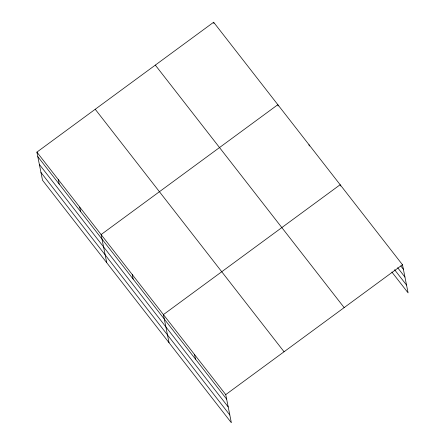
<?xml version="1.0" encoding="UTF-8"?>
<svg xmlns="http://www.w3.org/2000/svg" width="445" height="445" viewBox="0 0 445 445"><rect width="100%" height="100%" fill="white"/><g stroke="black" fill="none" stroke-linecap="round" stroke-linejoin="round"><path stroke-width="0.67" d="M36.902 152.123L225.737 394.62L231.361 422.75L42.52 180.247L36.902 152.123L213.639 22.25L402.48 264.753L408.098 292.877L391.878 272.051M225.737 394.62L402.48 264.753M400.823 265.977L403.381 269.269M397.68 267.74L404.939 277.057M394.593 269.737L406.541 285.084M155.316 65.109L344.152 307.606M95.224 109.264L284.06 351.767M37.803 156.64L226.639 399.137M39.36 164.433L228.196 406.93M40.962 172.46L229.804 414.957M340.419 186.016L340.164 184.725L163.421 314.598L169.044 342.722M309.002 144.714L309.264 146.005M278.103 105.988L277.847 104.697L101.104 234.571L106.728 262.7M213.639 22.25L213.9 23.541M194.582 354.609L195.483 359.126M132.265 274.587L133.166 279.104M79.705 207.092L80.606 211.609M58.301 179.608L59.207 184.124"/></g></svg>
